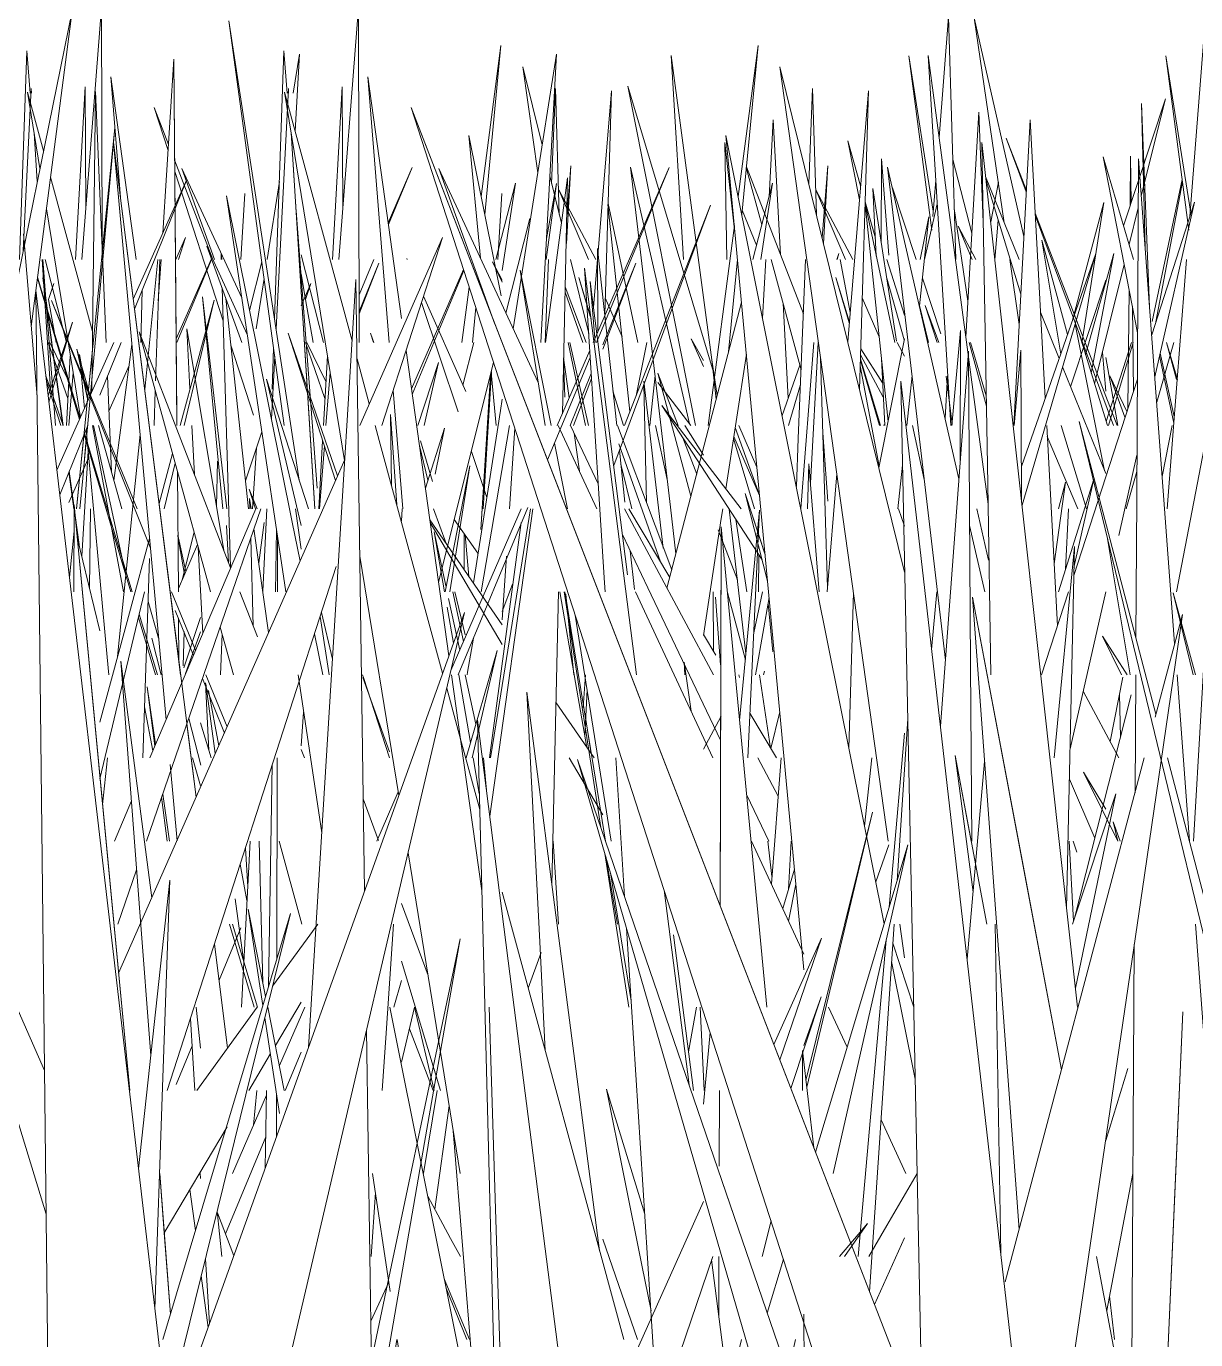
# Model space of a CAD drawing. Header units: millimetres. Extents: x -9575 to 27274, y -4387 to 11354.
# Drawn here: x -7314.44 to -7275.62, y 3072.06 to 3115.67 of the extents above; entities that cross this region are included whole.
import ezdxf

# ---------------------------------------------------------------- set-up
doc = ezdxf.new("R2010")
doc.units = ezdxf.units.MM
doc.layers.add('G-IMPT', color=8, linetype='Continuous', lineweight=9)

# ---------------------------------------------------------------- blocks, each defined once
blk = doc.blocks.new('Grass Array - 25_dwg-439225-North')
at = {"layer": 'G-IMPT'}
for p, q in [((-7292.23, 3102.413), (-7294.469, 3113.681)), ((-7291.59, 3104.08), (-7294.469, 3113.681)), ((-7277.301, 3108.321), (-7277.422, 3113.106)), ((-7277.155, 3106.349), (-7277.422, 3113.106)), ((-7281.246, 3110.169), (-7281.91, 3111.952)), ((-7281.243, 3110.222), (-7281.91, 3111.952)), ((-7286.786, 3109.905), (-7287.169, 3111.863)), ((-7286.747, 3110.375), (-7287.169, 3111.863)), ((-7277.552, 3105.493), (-7278.697, 3111.341)), ((-7277.687, 3107.931), (-7278.697, 3111.341)), ((-7290.026, 3109.084), (-7290.54, 3110.984)), ((-7288.645, 3106.126), (-7290.538, 3111.002)), ((-7286.225, 3108.04), (-7286.335, 3110.285)), ((-7285.554, 3105.212), (-7286.335, 3110.285)), ((-7284.903, 3107.931), (-7285.691, 3110.307)), ((-7286.254, 3108.637), (-7286.597, 3109.847)), ((-7278.233, 3102.413), (-7280.952, 3109.465)), ((-7278.358, 3102.413), (-7280.946, 3109.362)), ((-7283.044, 3107.931), (-7283.512, 3109.032)), ((-7282.921, 3107.931), (-7283.512, 3109.032)), ((-7301.797, 3107.931), (-7301.809, 3107.966)), ((-7301.793, 3107.931), (-7301.809, 3107.966)), ((-7288.721, 3104.264), (-7289.714, 3107.931)), ((-7287.428, 3107.931), (-7287.093, 3106.165)), ((-7285.289, 3106.084), (-7285.878, 3107.931)), ((-7285.295, 3105.259), (-7285.877, 3107.309)), ((-7284.085, 3105.462), (-7284.697, 3107.309)), ((-7295.966, 3105.172), (-7296.556, 3106.838)), ((-7295.856, 3105.172), (-7296.552, 3107.018)), ((-7300.104, 3102.865), (-7301.319, 3106.499)), ((-7299.853, 3103.543), (-7301.252, 3106.706)), ((-7284.489, 3105.172), (-7284.793, 3106.402)), ((-7278.649, 3100.915), (-7279.622, 3105.786)), ((-7278.553, 3102.413), (-7279.496, 3105.469)), ((-7291.965, 3104.373), (-7292.368, 3105.299)), ((-7291.965, 3104.579), (-7292.368, 3105.299)), ((-7282.571, 3103.06), (-7283.147, 3105.172)), ((-7282.577, 3103.399), (-7283.104, 3105.172)), ((-7285.993, 3103.353), (-7286.749, 3104.767)), ((-7286.743, 3104.961), (-7286.017, 3103.835)), ((-7285.947, 3102.413), (-7286.057, 3104.637)), ((-7292.378, 3100.069), (-7293.476, 3104.159)), ((-7292.805, 3102.413), (-7293.476, 3104.159)), ((-7286.76, 3104.4), (-7286.129, 3101.068)), ((-7292.385, 3102.413), (-7293.479, 3103.847)), ((-7293.567, 3099.095), (-7294.817, 3102.413)), ((-7291.965, 3101.426), (-7292.582, 3102.413)), ((-7290.099, 3100.103), (-7290.907, 3102.355)), ((-7290.186, 3101.034), (-7290.79, 3102.413)), ((-7292.186, 3100.803), (-7292.651, 3102.011)), ((-7290.963, 3101.99), (-7290.263, 3099.654)), ((-7290.098, 3100.087), (-7290.954, 3102.052)), ((-7279.532, 3099.654), (-7280.551, 3102.055)), ((-7299.154, 3100.021), (-7299.665, 3101.553)), ((-7293.388, 3097.886), (-7294.775, 3101.804)), ((-7279.943, 3097.635), (-7279.85, 3099.654)), ((-7299.444, 3098.173), (-7300.23, 3099.297)), ((-7293.567, 3099.095), (-7293.015, 3097.629)), ((-7290.836, 3097.29), (-7291.477, 3098.957)), ((-7290.569, 3094.633), (-7291.163, 3096.873)), ((-7290.762, 3094.053), (-7290.785, 3094.136)), ((-7278.119, 3092.074), (-7278.158, 3093.501))]:
    blk.add_line(p, q, dxfattribs=at)
blk = doc.blocks.new('Grass Array - Grass Array-440235-North')
blk.add_blockref('Grass Array - 25_dwg-439225-North', (0, 0))
blk = doc.blocks.new('Grass Array - 25_dwg-V27-North')
at = {"layer": 'G-IMPT'}
for p, q in [((-7311.913, 3108.162), (-7311.493, 3112.304)), ((-7311.895, 3107.931), (-7311.493, 3112.304)), ((-7298.789, 3107.931), (-7298.653, 3110.12)), ((-7298.782, 3107.931), (-7298.653, 3110.12)), ((-7312.669, 3102.618), (-7314.064, 3107.312)), ((-7312.651, 3102.658), (-7314.06, 3107.339)), ((-7287.119, 3105.85), (-7287.564, 3107.334)), ((-7287.121, 3105.826), (-7287.564, 3107.334)), ((-7313.592, 3105.172), (-7313.858, 3107.127)), ((-7313.597, 3105.172), (-7313.858, 3107.121)), ((-7313.236, 3102.485), (-7313.53, 3104.675)), ((-7313.218, 3102.433), (-7313.52, 3104.647)), ((-7312.375, 3103.596), (-7312.242, 3104.91)), ((-7299.132, 3102.413), (-7299.027, 3104.101)), ((-7299.107, 3102.413), (-7299.006, 3104.131)), ((-7312.774, 3099.654), (-7312.528, 3102.09)), ((-7312.561, 3100.67), (-7312.443, 3101.959)), ((-7296.359, 3095.672), (-7296.54, 3096.79))]:
    blk.add_line(p, q, dxfattribs=at)
blk = doc.blocks.new('Grass Array - 25_dwg-V31-North')
at = {"layer": 'G-IMPT'}
for p, q in [((-7311.913, 3108.162), (-7311.493, 3112.304)), ((-7311.895, 3107.931), (-7311.493, 3112.304)), ((-7298.789, 3107.931), (-7298.653, 3110.12)), ((-7298.782, 3107.931), (-7298.653, 3110.12)), ((-7312.669, 3102.618), (-7314.064, 3107.312)), ((-7312.651, 3102.658), (-7314.06, 3107.339)), ((-7313.226, 3102.413), (-7313.885, 3107.322)), ((-7313.215, 3102.413), (-7313.885, 3107.322)), ((-7287.119, 3105.85), (-7287.564, 3107.334)), ((-7287.121, 3105.826), (-7287.564, 3107.334)), ((-7312.375, 3103.596), (-7312.242, 3104.91)), ((-7286.119, 3102.413), (-7286.754, 3104.576)), ((-7286.09, 3102.413), (-7286.753, 3104.626)), ((-7299.132, 3102.413), (-7299.027, 3104.101)), ((-7299.107, 3102.413), (-7299.001, 3104.204)), ((-7312.774, 3099.654), (-7312.528, 3102.09)), ((-7312.561, 3100.67), (-7312.443, 3101.959)), ((-7312.856, 3099.654), (-7313.019, 3100.868)), ((-7312.665, 3098.381), (-7313.008, 3100.896)), ((-7299.346, 3098.964), (-7299.303, 3099.654)), ((-7296.374, 3095.57), (-7296.556, 3096.745)), ((-7296.359, 3095.672), (-7296.54, 3096.79)), ((-7295.686, 3091.517), (-7295.87, 3092.653))]:
    blk.add_line(p, q, dxfattribs=at)
blk = doc.blocks.new('Grass Array - 25_dwg-V35-North')
at = {"layer": 'G-IMPT'}
for p, q in [((-7311.913, 3108.162), (-7311.493, 3112.304)), ((-7311.895, 3107.931), (-7311.493, 3112.304)), ((-7298.789, 3107.931), (-7298.653, 3110.12)), ((-7298.782, 3107.931), (-7298.653, 3110.12)), ((-7312.669, 3102.618), (-7314.064, 3107.312)), ((-7312.651, 3102.658), (-7314.06, 3107.339)), ((-7313.226, 3102.413), (-7313.885, 3107.322)), ((-7313.215, 3102.413), (-7313.885, 3107.322)), ((-7287.119, 3105.85), (-7287.564, 3107.334)), ((-7287.121, 3105.826), (-7287.564, 3107.334)), ((-7312.375, 3103.596), (-7312.242, 3104.91)), ((-7286.119, 3102.413), (-7286.754, 3104.576)), ((-7286.09, 3102.413), (-7286.753, 3104.626)), ((-7299.346, 3098.964), (-7299.027, 3104.101)), ((-7299.269, 3099.654), (-7299.001, 3104.204)), ((-7312.774, 3099.654), (-7312.528, 3102.09)), ((-7312.561, 3100.67), (-7312.443, 3101.959)), ((-7312.856, 3099.654), (-7313.019, 3100.868)), ((-7312.665, 3098.381), (-7313.008, 3100.896)), ((-7296.374, 3095.57), (-7296.556, 3096.745)), ((-7296.359, 3095.672), (-7296.54, 3096.79)), ((-7295.686, 3091.517), (-7295.87, 3092.653))]:
    blk.add_line(p, q, dxfattribs=at)
blk = doc.blocks.new('Grass Array - Grass Array-440908-North')
for name in ['Grass Array - 25_dwg-V27-North', 'Grass Array - 25_dwg-V31-North', 'Grass Array - 25_dwg-V35-North', 'Grass Array - 25_dwg-V35-North']:
    blk.add_blockref(name, (0, 0))
blk = doc.blocks.new('Grass Array - 25_dwg-V18-North')
at = {"layer": 'G-IMPT'}
for p, q in [((-6569.813, 3107.931), (-6569.677, 3110.12)), ((-6569.806, 3107.931), (-6569.677, 3110.12)), ((-6558.18, 3105.972), (-6558.588, 3107.334)), ((-6558.21, 3106.049), (-6558.588, 3107.334))]:
    blk.add_line(p, q, dxfattribs=at)
blk = doc.blocks.new('Grass Array - 25_dwg-V41-North')
at = {"layer": 'G-IMPT'}
for p, q in [((-7311.94, 3116.294), (-7312.591, 3107.931)), ((-7311.94, 3116.294), (-7311.921, 3108.343)), ((-7284.142, 3111.98), (-7283.83, 3115.987)), ((-7283.59, 3107.931), (-7283.83, 3115.987)), ((-7281.976, 3109.149), (-7282.976, 3115.957)), ((-7281.325, 3108.694), (-7282.976, 3115.957)), ((-7299.339, 3110.022), (-7298.682, 3115.032)), ((-7299.22, 3109.425), (-7298.682, 3115.032)), ((-7314.656, 3107.931), (-7314.416, 3114.861)), ((-7314.309, 3113.449), (-7314.416, 3114.861)), ((-7305.576, 3113.449), (-7305.372, 3114.749)), ((-7305.511, 3112.185), (-7305.372, 3114.749)), ((-7293.035, 3114.697), (-7292.623, 3107.931)), ((-7293.035, 3114.697), (-7291.686, 3104.593)), ((-7284.333, 3109.529), (-7285.149, 3114.689)), ((-7284.382, 3108.906), (-7285.149, 3114.689)), ((-7297.461, 3110.806), (-7297.953, 3114.323)), ((-7297.315, 3111.736), (-7297.953, 3114.323)), ((-7311.309, 3109.984), (-7311.634, 3113.989)), ((-7311.634, 3113.989), (-7310.784, 3107.931)), ((-7314.268, 3113.603), (-7314.542, 3108.225)), ((-7313.983, 3110.952), (-7314.395, 3113.486)), ((-7313.864, 3111.534), (-7314.395, 3113.486)), ((-7314.268, 3113.603), (-7314.259, 3113.449)), ((-7314.259, 3113.449), (-7314.268, 3113.603)), ((-7312.798, 3107.931), (-7312.482, 3113.659)), ((-7312.459, 3109.618), (-7312.482, 3113.659)), ((-7296.999, 3110.453), (-7296.871, 3113.605)), ((-7296.745, 3109.425), (-7296.871, 3113.605)), ((-7295.61, 3106.332), (-7295.018, 3113.527)), ((-7295.239, 3106.099), (-7295.018, 3113.527)), ((-7278.017, 3109.047), (-7276.631, 3113.261)), ((-7277.43, 3110.043), (-7276.631, 3113.261)), ((-7310.191, 3112.972), (-7309.731, 3111.55)), ((-7310.191, 3112.972), (-7309.718, 3111.751)), ((-7309.718, 3111.751), (-7310.191, 3112.972)), ((-7282.822, 3112.821), (-7283.257, 3105.351)), ((-7282.822, 3112.821), (-7282.675, 3109.163)), ((-7289.785, 3110.006), (-7289.649, 3112.564)), ((-7289.407, 3108.088), (-7289.649, 3112.564)), ((-7314.175, 3112.135), (-7314.073, 3110.516)), ((-7314.073, 3110.516), (-7314.175, 3112.135)), ((-7299.365, 3107.977), (-7299.745, 3112.045)), ((-7298.678, 3106.721), (-7299.745, 3112.045)), ((-7291.184, 3107.931), (-7291.25, 3111.81)), ((-7290.941, 3109.017), (-7291.25, 3111.81)), ((-7309.507, 3111.206), (-7308.24, 3107.931)), ((-7308.24, 3107.931), (-7309.507, 3111.206)), ((-7286.066, 3108.536), (-7286.051, 3111.274)), ((-7285.813, 3108.067), (-7286.051, 3111.274)), ((-7283.056, 3108.8), (-7283.689, 3111.249)), ((-7277.802, 3109.7), (-7277.785, 3111.362)), ((-7277.766, 3109.809), (-7277.785, 3111.362)), ((-7312.235, 3105.54), (-7313.628, 3110.666)), ((-7309.504, 3110.848), (-7307.904, 3105.896)), ((-7308.185, 3107.931), (-7309.274, 3110.944)), ((-7307.282, 3106.659), (-7309.274, 3110.944)), ((-7302.425, 3109.144), (-7301.626, 3110.986)), ((-7302.416, 3109.085), (-7301.626, 3110.986)), ((-7296.675, 3109.137), (-7297.061, 3110.704)), ((-7296.508, 3108.461), (-7296.368, 3111.043)), ((-7296.5, 3109.358), (-7296.368, 3111.043)), ((-7293.058, 3099.71), (-7294.379, 3110.997)), ((-7292.43, 3102.472), (-7294.379, 3110.997)), ((-7306.442, 3107.931), (-7306.036, 3110.52)), ((-7298.857, 3107.931), (-7298.197, 3110.46)), ((-7298.641, 3107.559), (-7298.197, 3110.46)), ((-7295.772, 3107.931), (-7296.765, 3110.239)), ((-7295.534, 3107.931), (-7296.765, 3110.239)), ((-7284.347, 3109.352), (-7284.253, 3110.559)), ((-7282.429, 3109.174), (-7282.174, 3110.499)), ((-7277.074, 3105.864), (-7276.075, 3110.587)), ((-7276.948, 3105.853), (-7276.064, 3110.504)), ((-7307.319, 3107.931), (-7307.183, 3110.12)), ((-7307.312, 3107.931), (-7307.183, 3110.12)), ((-7295.129, 3109.788), (-7294.14, 3105.172)), ((-7294.14, 3105.172), (-7295.129, 3109.788)), ((-7284.625, 3107.931), (-7284.205, 3109.775)), ((-7279.727, 3105.866), (-7278.675, 3109.82)), ((-7279.399, 3105.152), (-7278.675, 3109.82)), ((-7312.641, 3102.681), (-7313.765, 3109.609)), ((-7295.13, 3109.754), (-7294.4, 3102.878)), ((-7290.204, 3108.402), (-7290.676, 3109.57)), ((-7283.187, 3106.549), (-7283.64, 3109.625)), ((-7277.832, 3108.422), (-7277.53, 3109.638)), ((-7282.288, 3107.931), (-7282.179, 3109.237)), ((-7309.472, 3107.931), (-7309.153, 3108.655)), ((-7309.387, 3107.931), (-7309.153, 3108.655)), ((-7280.104, 3104.789), (-7280.732, 3108.574)), ((-7279.876, 3105.441), (-7280.732, 3108.574)), ((-7287.533, 3107.931), (-7287.467, 3108.122)), ((-7287.523, 3107.931), (-7287.467, 3108.122)), ((-7279.277, 3104.758), (-7278.345, 3108.131)), ((-7279.092, 3104.158), (-7278.345, 3108.131)), ((-7313.909, 3107.931), (-7313.636, 3103.619)), ((-7313.636, 3103.619), (-7313.909, 3107.931)), ((-7313.469, 3102.413), (-7313.889, 3107.931)), ((-7313.105, 3105.172), (-7313.809, 3107.931)), ((-7309.458, 3105.29), (-7308.305, 3107.931)), ((-7309.436, 3105.172), (-7308.287, 3107.931)), ((-7306.618, 3107.849), (-7307.022, 3106.236)), ((-7303.387, 3106.753), (-7302.897, 3107.931)), ((-7303.385, 3106.119), (-7302.74, 3107.802)), ((-7303.385, 3106.201), (-7302.74, 3107.802)), ((-7297.214, 3105.172), (-7297.102, 3107.931)), ((-7295.771, 3105.471), (-7296.377, 3107.931)), ((-7289.999, 3105.979), (-7289.895, 3107.931)), ((-7281.48, 3105.775), (-7281.797, 3107.931)), ((-7278.98, 3103.796), (-7277.996, 3107.76)), ((-7306.804, 3105.628), (-7306.542, 3107.293)), ((-7279.775, 3103.702), (-7278.61, 3107.242)), ((-7313.697, 3106.595), (-7313.524, 3107.128)), ((-7299.977, 3105.172), (-7299.735, 3107.012)), ((-7277.872, 3102.997), (-7277.831, 3106.917)), ((-7313.697, 3106.595), (-7313.445, 3105.172)), ((-7299.628, 3105.172), (-7299.516, 3106.336)), ((-7294.663, 3105.355), (-7295.222, 3106.655)), ((-7289.149, 3103.319), (-7289.32, 3106.477)), ((-7277.691, 3103.556), (-7277.725, 3106.375)), ((-7313.052, 3103.313), (-7313.704, 3105.172)), ((-7313.021, 3103.873), (-7313.656, 3105.172)), ((-7307.642, 3105.085), (-7306.891, 3102.759)), ((-7299.947, 3103.754), (-7299.577, 3105.172)), ((-7294.194, 3103.404), (-7293.843, 3105.172)), ((-7278.594, 3102.546), (-7277.76, 3105.172)), ((-7278.52, 3102.413), (-7277.704, 3105.172)), ((-7313.102, 3102.413), (-7312.974, 3104.734)), ((-7296.417, 3103.332), (-7296.603, 3104.667)), ((-7296.564, 3103.36), (-7296.603, 3104.664)), ((-7278.61, 3103.56), (-7278.722, 3104.835)), ((-7278.209, 3102.413), (-7278.61, 3104.675)), ((-7313.02, 3102.413), (-7312.883, 3104.173)), ((-7311.691, 3102.888), (-7311.022, 3104.408)), ((-7298.845, 3102.413), (-7299.009, 3104.172)), ((-7289.35, 3102.745), (-7288.763, 3104.42)), ((-7313.211, 3102.413), (-7313.784, 3104.064)), ((-7313.29, 3102.413), (-7313.763, 3103.885)), ((-7293.304, 3098.34), (-7293.939, 3103.884)), ((-7293.856, 3099.863), (-7293.937, 3103.787)), ((-7293.744, 3102.413), (-7293.569, 3104.071)), ((-7289.143, 3102.413), (-7288.741, 3103.782)), ((-7277.972, 3102.689), (-7278.475, 3104.068)), ((-7277.909, 3102.882), (-7278.475, 3104.068)), ((-7294.62, 3102.413), (-7294.965, 3103.565)), ((-7293.549, 3102.413), (-7293.165, 3100.623)), ((-7293.165, 3100.623), (-7293.549, 3102.413)), ((-7296.077, 3100.902), (-7296.254, 3102.163)), ((-7312.592, 3098.081), (-7312.377, 3101.561)), ((-7306.928, 3099.654), (-7306.795, 3101.677)), ((-7313.023, 3099.861), (-7312.394, 3101.29)), ((-7294.702, 3101.133), (-7294.338, 3099.654)), ((-7293.058, 3099.71), (-7292.877, 3098.158)), ((-7308.865, 3098.879), (-7309.261, 3097.297)), ((-7306.72, 3097.859), (-7306.54, 3099.199)), ((-7309.143, 3097.569), (-7309.403, 3098.77)), ((-7309.185, 3097.474), (-7309.403, 3098.738)), ((-7299.9, 3098.825), (-7299.904, 3097.634)), ((-7299.904, 3097.634), (-7299.9, 3098.825)), ((-7299.875, 3098.789), (-7299.743, 3097.4)), ((-7291.63, 3094.916), (-7291.644, 3096.895)), ((-7291.56, 3096.715), (-7291.395, 3094.467)), ((-7309.153, 3094.177), (-7308.655, 3095.566))]:
    blk.add_line(p, q, dxfattribs=at)
blk = doc.blocks.new('Grass Array - Grass Array-V47-North')
for name, p in [('Grass Array - 25_dwg-V41-North', (0, 0)), ('Grass Array - 25_dwg-V18-North', (-737.506, 0)), ('Grass Array - 25_dwg-V18-North', (-737.506, 0)), ('Grass Array - 25_dwg-V18-North', (-737.506, 0))]:
    blk.add_blockref(name, p)
blk = doc.blocks.new('Grass Array - 25_dwg-V48-North')
at = {"layer": 'G-IMPT'}
for p, q in [((-7315.373, 3104.17), (-7312.911, 3116.187)), ((-7314.273, 3105.703), (-7312.911, 3116.187)), ((-7303.41, 3116.294), (-7304.061, 3107.931)), ((-7303.41, 3116.294), (-7303.383, 3105.172)), ((-7275.817, 3109.352), (-7275.3, 3115.987)), ((-7305.374, 3100.602), (-7307.71, 3115.854)), ((-7306.074, 3103.86), (-7307.71, 3115.854)), ((-7290.809, 3110.022), (-7290.151, 3115.032)), ((-7290.69, 3109.425), (-7290.151, 3115.032)), ((-7309.535, 3114.584), (-7309.908, 3108.803)), ((-7309.535, 3114.584), (-7309.436, 3102.741)), ((-7309.434, 3102.413), (-7309.535, 3114.584)), ((-7306.194, 3105.953), (-7305.886, 3114.861)), ((-7305.779, 3113.449), (-7305.886, 3114.861)), ((-7298.274, 3105.628), (-7296.842, 3114.749)), ((-7297.36, 3105.172), (-7296.842, 3114.749)), ((-7284.505, 3114.697), (-7283.757, 3102.413)), ((-7284.505, 3114.697), (-7282.914, 3102.784)), ((-7275.803, 3109.529), (-7276.619, 3114.689)), ((-7275.852, 3108.906), (-7276.619, 3114.689)), ((-7285.831, 3088.618), (-7289.423, 3114.323)), ((-7286.548, 3102.661), (-7289.423, 3114.323)), ((-7302.389, 3105.172), (-7303.104, 3113.989)), ((-7303.104, 3113.989), (-7301.979, 3105.965)), ((-7312.259, 3103.536), (-7312.138, 3113.505)), ((-7311.787, 3105.172), (-7312.138, 3113.505)), ((-7305.738, 3113.603), (-7306.144, 3105.629)), ((-7303.879, 3101.255), (-7305.865, 3113.486)), ((-7303.62, 3105.23), (-7305.865, 3113.486)), ((-7305.738, 3113.603), (-7305.729, 3113.449)), ((-7305.729, 3113.449), (-7305.738, 3113.603)), ((-7304.268, 3107.931), (-7303.952, 3113.659)), ((-7303.929, 3109.618), (-7303.952, 3113.659)), ((-7288.469, 3110.453), (-7288.34, 3113.605)), ((-7288.215, 3109.425), (-7288.34, 3113.605)), ((-7287.173, 3105.196), (-7286.488, 3113.527)), ((-7286.783, 3103.612), (-7286.488, 3113.527)), ((-7301.66, 3112.972), (-7280.668, 3048)), ((-7301.66, 3112.972), (-7297.234, 3101.532)), ((-7276.595, 3048.185), (-7301.66, 3112.972)), ((-7274.292, 3112.821), (-7275.701, 3088.618)), ((-7281.658, 3102.413), (-7281.119, 3112.564)), ((-7280.619, 3103.319), (-7281.119, 3112.564)), ((-7312.774, 3099.654), (-7311.493, 3112.304)), ((-7312.561, 3100.67), (-7311.493, 3112.304)), ((-7305.645, 3112.135), (-7305.001, 3101.96)), ((-7304.855, 3099.654), (-7305.645, 3112.135)), ((-7288.627, 3084.346), (-7291.215, 3112.045)), ((-7288.946, 3100.726), (-7291.215, 3112.045)), ((-7311.54, 3111.815), (-7309.798, 3092.648)), ((-7311.54, 3111.815), (-7310.101, 3100.398)), ((-7308.8, 3090.071), (-7311.54, 3111.815)), ((-7282.527, 3100.466), (-7282.72, 3111.81)), ((-7279.545, 3083.1), (-7282.72, 3111.81)), ((-7277.582, 3099.965), (-7277.521, 3111.274)), ((-7276.323, 3095.173), (-7277.521, 3111.274)), ((-7298.88, 3105.786), (-7300.744, 3110.944)), ((-7297.447, 3103.849), (-7300.744, 3110.944)), ((-7297.207, 3105.172), (-7296.472, 3110.643)), ((-7296.644, 3102.807), (-7296.472, 3110.643)), ((-7295.618, 3105.172), (-7293.096, 3110.986)), ((-7295.514, 3105.172), (-7293.096, 3110.986)), ((-7288.025, 3108.654), (-7287.838, 3111.043)), ((-7287.978, 3108.461), (-7287.838, 3111.043)), ((-7284.528, 3099.71), (-7285.849, 3110.997)), ((-7283.483, 3100.65), (-7285.849, 3110.997)), ((-7281.483, 3107.931), (-7282.596, 3110.684)), ((-7310.885, 3106.615), (-7309.111, 3110.587)), ((-7310.843, 3106.281), (-7309.111, 3110.587)), ((-7297.183, 3107.931), (-7296.839, 3110.449)), ((-7297.173, 3108.622), (-7296.839, 3110.449)), ((-7290.327, 3107.931), (-7289.667, 3110.46)), ((-7290.054, 3107.931), (-7289.667, 3110.46)), ((-7287.242, 3107.931), (-7288.235, 3110.239)), ((-7287.004, 3107.931), (-7288.235, 3110.239)), ((-7281.426, 3106.777), (-7282.581, 3110.554)), ((-7305.826, 3096.895), (-7307.787, 3110.043)), ((-7305.611, 3099.208), (-7307.787, 3110.043)), ((-7298.789, 3107.931), (-7298.653, 3110.12)), ((-7298.782, 3107.931), (-7298.653, 3110.12)), ((-7286.599, 3109.788), (-7285.61, 3105.172)), ((-7285.61, 3105.172), (-7286.599, 3109.788)), ((-7277.086, 3105.428), (-7275.664, 3109.826)), ((-7276.982, 3104.033), (-7275.664, 3109.826)), ((-7304.781, 3100.338), (-7305.481, 3109.545)), ((-7294.941, 3101.088), (-7291.723, 3109.737)), ((-7294.581, 3102.413), (-7291.723, 3109.737)), ((-7286.6, 3109.754), (-7285.835, 3102.548)), ((-7284.795, 3106.385), (-7284.482, 3109.345)), ((-7284.764, 3107.931), (-7284.482, 3109.345)), ((-7297.727, 3109.292), (-7298.515, 3106.147)), ((-7291.809, 3102.413), (-7290.936, 3109.059)), ((-7314.077, 3103.376), (-7314.531, 3108.781)), ((-7303.37, 3102.413), (-7300.623, 3108.655)), ((-7302.636, 3102.413), (-7300.623, 3108.655)), ((-7307.282, 3105.172), (-7308.438, 3108.375)), ((-7307.1, 3105.434), (-7308.438, 3108.375)), ((-7307.949, 3107.931), (-7307.97, 3108.129)), ((-7307.964, 3107.931), (-7307.97, 3108.129)), ((-7304.575, 3105.172), (-7305.317, 3108.08)), ((-7295.472, 3105.51), (-7295.476, 3108.292)), ((-7294.84, 3102.413), (-7295.476, 3108.292)), ((-7281.411, 3101.06), (-7278.937, 3108.122)), ((-7281.389, 3099.77), (-7278.937, 3108.122)), ((-7310.506, 3103.612), (-7310.069, 3107.931)), ((-7310.142, 3103.896), (-7310.006, 3107.931)), ((-7309.964, 3107.931), (-7310.053, 3106.551)), ((-7301.652, 3103.631), (-7299.922, 3107.593)), ((-7298.641, 3107.245), (-7298.965, 3107.852)), ((-7298.641, 3107.171), (-7298.965, 3107.852)), ((-7294.18, 3094.136), (-7295.909, 3107.641)), ((-7295.243, 3097.189), (-7295.909, 3107.641)), ((-7295.303, 3104.951), (-7294.21, 3107.802)), ((-7295.303, 3105.09), (-7294.21, 3107.802)), ((-7291.128, 3104.859), (-7290.833, 3107.931)), ((-7288.814, 3101.99), (-7288.572, 3107.931)), ((-7276.238, 3103.949), (-7275.928, 3107.931)), ((-7312.669, 3102.618), (-7314.064, 3107.312)), ((-7312.651, 3102.658), (-7314.06, 3107.339)), ((-7313.226, 3102.413), (-7313.885, 3107.322)), ((-7313.215, 3102.413), (-7313.885, 3107.322)), ((-7305.167, 3106.595), (-7305.317, 3107.447)), ((-7304.15, 3096.661), (-7303.494, 3107.268)), ((-7303.207, 3086.969), (-7303.494, 3107.268)), ((-7301.626, 3103.443), (-7299.911, 3107.559)), ((-7297.02, 3102.413), (-7298.041, 3107.578)), ((-7297.218, 3102.413), (-7298.041, 3107.578)), ((-7294.478, 3097.46), (-7295.72, 3107.201)), ((-7295.559, 3105.172), (-7295.72, 3107.201)), ((-7287.119, 3105.85), (-7287.564, 3107.334)), ((-7287.121, 3105.826), (-7287.564, 3107.334)), ((-7312.891, 3096.418), (-7314.116, 3106.911)), ((-7313.46, 3048), (-7314.116, 3106.911)), ((-7310.593, 3106.902), (-7310.63, 3105.172)), ((-7307.663, 3097.715), (-7307.936, 3106.985)), ((-7305.317, 3106.385), (-7304.994, 3107.128)), ((-7305.167, 3106.595), (-7304.994, 3107.128)), ((-7310.751, 3099.654), (-7313.598, 3106.564)), ((-7310.316, 3098.347), (-7313.598, 3106.564)), ((-7309.332, 3102.413), (-7308.205, 3106.583)), ((-7309.198, 3102.413), (-7308.205, 3106.583)), ((-7307.778, 3099.654), (-7308.591, 3106.69)), ((-7307.917, 3099.654), (-7308.591, 3106.69)), ((-7307.057, 3099.654), (-7307.809, 3106.631)), ((-7305.167, 3106.595), (-7304.914, 3105.172)), ((-7293.174, 3097.02), (-7290.698, 3106.509)), ((-7286.133, 3105.355), (-7286.692, 3106.655)), ((-7284.146, 3105.172), (-7284.599, 3106.395)), ((-7284.206, 3105.172), (-7284.599, 3106.395)), ((-7313.707, 3103.404), (-7312.903, 3105.846)), ((-7313.682, 3103.187), (-7312.903, 3105.846)), ((-7280.155, 3104.644), (-7280.774, 3106.174)), ((-7310.692, 3105.529), (-7308.32, 3096.895)), ((-7310.692, 3105.529), (-7307.653, 3097.689)), ((-7309.002, 3103.632), (-7309.106, 3105.623)), ((-7307.88, 3098.273), (-7309.106, 3105.623)), ((-7304.103, 3100.747), (-7305.746, 3105.481)), ((-7304.173, 3100.587), (-7305.746, 3105.481)), ((-7302.911, 3105.172), (-7303.017, 3105.481)), ((-7302.906, 3105.172), (-7303.017, 3105.481)), ((-7283.713, 3102.413), (-7283.427, 3105.574)), ((-7283.437, 3101.265), (-7283.427, 3105.574)), ((-7313.419, 3100.938), (-7311.529, 3105.172)), ((-7311.993, 3103.421), (-7311.289, 3105.172)), ((-7310.93, 3105.105), (-7311.525, 3100.592)), ((-7306.274, 3103.62), (-7306.227, 3104.982)), ((-7304.522, 3103.313), (-7305.174, 3105.172)), ((-7304.491, 3103.873), (-7305.126, 3105.172)), ((-7295.876, 3102.413), (-7296.454, 3105.172)), ((-7295.782, 3102.413), (-7296.394, 3105.172)), ((-7288.731, 3099.656), (-7288.299, 3105.172)), ((-7288.409, 3100.505), (-7288.156, 3105.172)), ((-7286.141, 3101.008), (-7285.289, 3105.293)), ((-7285.289, 3104.714), (-7285.533, 3105.172)), ((-7276.92, 3103.194), (-7276.355, 3105.172)), ((-7276.598, 3105.176), (-7276.26, 3103.949)), ((-7276.598, 3105.176), (-7276.224, 3103.949)), ((-7276.224, 3103.949), (-7276.598, 3105.176)), ((-7312.39, 3103.244), (-7312.76, 3104.954)), ((-7312.376, 3103.598), (-7312.76, 3104.954)), ((-7312.673, 3104.775), (-7312.39, 3103.243)), ((-7312.673, 3104.775), (-7312.508, 3102.979)), ((-7306.191, 3104.714), (-7306.297, 3102.625)), ((-7304.572, 3102.413), (-7304.444, 3104.734)), ((-7303.051, 3103.137), (-7303.457, 3104.628)), ((-7301.831, 3104.91), (-7301.454, 3102.22)), ((-7297.135, 3101.276), (-7295.72, 3104.677)), ((-7296.815, 3102.413), (-7295.735, 3104.903)), ((-7291.507, 3103.407), (-7291.687, 3104.593)), ((-7291.536, 3103.296), (-7291.687, 3104.593)), ((-7291.22, 3100.312), (-7290.536, 3104.78)), ((-7287.845, 3097.031), (-7288.073, 3104.664)), ((-7286.119, 3102.413), (-7286.754, 3104.576)), ((-7286.09, 3102.413), (-7286.753, 3104.626)), ((-7284.097, 3092.437), (-7283.167, 3104.882)), ((-7283.097, 3094.451), (-7283.167, 3104.882)), ((-7281.425, 3104.912), (-7281.646, 3102.413)), ((-7281.646, 3102.413), (-7281.425, 3104.912)), ((-7281.425, 3104.912), (-7281.407, 3099.931)), ((-7276.352, 3102.49), (-7276.824, 3104.729)), ((-7276.335, 3102.711), (-7276.803, 3104.819)), ((-7276.259, 3096.895), (-7274.767, 3104.657)), ((-7304.49, 3102.413), (-7304.353, 3104.173)), ((-7301.44, 3102.413), (-7300.756, 3104.508)), ((-7301.233, 3102.413), (-7300.756, 3104.508)), ((-7298.925, 3104.507), (-7300.752, 3097.213)), ((-7299.346, 3098.964), (-7299.027, 3104.101)), ((-7299.269, 3099.654), (-7299.001, 3104.204)), ((-7296.382, 3102.413), (-7295.686, 3104.139)), ((-7278.61, 3100.82), (-7280.041, 3104.361)), ((-7311.606, 3100.877), (-7311.74, 3104.05)), ((-7305.317, 3099.092), (-7306.462, 3103.956)), ((-7305.067, 3099.654), (-7306.462, 3103.956)), ((-7306.074, 3103.86), (-7305.877, 3102.413)), ((-7296.276, 3102.413), (-7295.676, 3103.978)), ((-7284.26, 3093.855), (-7285.409, 3103.884)), ((-7284.7, 3069.306), (-7285.409, 3103.884)), ((-7285.214, 3102.413), (-7285.039, 3104.071)), ((-7283.94, 3102.647), (-7283.857, 3104.069)), ((-7283.71, 3102.452), (-7283.901, 3104.059)), ((-7279.669, 3097.439), (-7277.561, 3103.96)), ((-7276.238, 3103.949), (-7276.573, 3099.654)), ((-7310.192, 3102.413), (-7310.153, 3103.568)), ((-7301.941, 3099.654), (-7302.26, 3103.581)), ((-7298.7, 3102.909), (-7298.641, 3103.289)), ((-7298.7, 3102.909), (-7299.598, 3097.189)), ((-7290.016, 3097.959), (-7293.343, 3103.076)), ((-7290.715, 3099.654), (-7293.343, 3103.076)), ((-7313.323, 3100.113), (-7312.398, 3102.413)), ((-7312.236, 3102.413), (-7311.214, 3096.895)), ((-7311.132, 3097.433), (-7312.21, 3102.413)), ((-7311.26, 3099.654), (-7312.041, 3102.413)), ((-7308.854, 3100.786), (-7308.939, 3102.413)), ((-7302.721, 3101.923), (-7302.854, 3102.413)), ((-7302.315, 3100.428), (-7302.352, 3102.778)), ((-7302.139, 3099.782), (-7302.352, 3102.778)), ((-7299.337, 3096.895), (-7298.402, 3102.413)), ((-7295.498, 3099.654), (-7296.78, 3102.413)), ((-7295.453, 3100.483), (-7296.373, 3102.413)), ((-7286.548, 3102.661), (-7285.289, 3097.549)), ((-7285.978, 3102.413), (-7285.961, 3102.455)), ((-7285.975, 3102.413), (-7285.961, 3102.455)), ((-7285.019, 3102.413), (-7284.635, 3100.623)), ((-7284.635, 3100.623), (-7285.019, 3102.413)), ((-7282.516, 3099.806), (-7282.914, 3102.784)), ((-7280.211, 3095.764), (-7280.57, 3102.413)), ((-7279.248, 3099.654), (-7280.092, 3102.413)), ((-7276.945, 3092.83), (-7279.495, 3102.55)), ((-7277.172, 3092.954), (-7279.495, 3102.55)), ((-7276.736, 3100.721), (-7276.402, 3102.413)), ((-7311.648, 3099.181), (-7312.519, 3102.113)), ((-7310.916, 3096.895), (-7312.501, 3102.158)), ((-7312.445, 3102.296), (-7311.747, 3094.727)), ((-7311.405, 3094.742), (-7310.658, 3102.113)), ((-7306.618, 3102.206), (-7307.157, 3100.577)), ((-7304.855, 3099.654), (-7305.001, 3101.96)), ((-7302.721, 3101.923), (-7300.618, 3094.191)), ((-7300.41, 3094.77), (-7301.454, 3102.22)), ((-7301.19, 3100.338), (-7300.556, 3102.323)), ((-7300.867, 3100.802), (-7300.556, 3102.323)), ((-7298.398, 3099.654), (-7298.222, 3102.329)), ((-7288.814, 3101.99), (-7288.879, 3100.393)), ((-7287.999, 3102.176), (-7287.837, 3099.904)), ((-7310.03, 3099.829), (-7309.582, 3101.488)), ((-7304.6, 3101.907), (-7304.724, 3099.654)), ((-7304.704, 3099.654), (-7304.542, 3101.737)), ((-7301.383, 3101.752), (-7301.106, 3100.602)), ((-7300.959, 3100.553), (-7301.347, 3101.911)), ((-7276.595, 3048.185), (-7297.234, 3101.532)), ((-7296.474, 3099.654), (-7296.904, 3101.831)), ((-7294.566, 3099.876), (-7294.752, 3101.596)), ((-7311.371, 3084.228), (-7303.864, 3101.29)), ((-7309.856, 3099.654), (-7309.494, 3101.17)), ((-7308.122, 3099.726), (-7308.09, 3101.231)), ((-7300.532, 3096.895), (-7299.713, 3101.075)), ((-7300.384, 3096.895), (-7299.713, 3101.075)), ((-7288.46, 3101.142), (-7288.509, 3099.654)), ((-7288.121, 3096.895), (-7288.46, 3101.142)), ((-7285.505, 3099.654), (-7285.352, 3101.104)), ((-7278.181, 3098.768), (-7277.574, 3101.432)), ((-7312.856, 3099.654), (-7313.019, 3100.868)), ((-7312.665, 3098.381), (-7313.008, 3100.896)), ((-7312.561, 3100.67), (-7312.654, 3099.654)), ((-7309.387, 3096.895), (-7309.421, 3100.903)), ((-7309.387, 3096.895), (-7309.421, 3100.903)), ((-7288.946, 3100.726), (-7285.967, 3085.868)), ((-7287.534, 3100.807), (-7287.856, 3096.895)), ((-7280.173, 3096.895), (-7279.008, 3100.636)), ((-7279.664, 3097.701), (-7279.008, 3100.636)), ((-7277.93, 3099.654), (-7277.577, 3100.891)), ((-7309.313, 3094.136), (-7310.101, 3100.398)), ((-7306.828, 3099.654), (-7307.038, 3100.302)), ((-7306.772, 3099.654), (-7307.038, 3100.302)), ((-7282.527, 3100.466), (-7282.42, 3094.136)), ((-7279.947, 3100.534), (-7280.322, 3097.825)), ((-7279.947, 3100.534), (-7280.173, 3099.654)), ((-7280.173, 3099.654), (-7279.947, 3100.534)), ((-7312.845, 3099.785), (-7312.861, 3096.895)), ((-7312.845, 3099.785), (-7311.982, 3090.679)), ((-7311.003, 3080.341), (-7312.845, 3099.785)), ((-7307.013, 3099.654), (-7307.022, 3099.994)), ((-7306.974, 3099.654), (-7307.022, 3099.994)), ((-7289.832, 3097.244), (-7290.581, 3100.155)), ((-7290.581, 3100.155), (-7289.914, 3098.124)), ((-7289.915, 3098.129), (-7290.581, 3100.155)), ((-7277.608, 3095.358), (-7277.582, 3099.965)), ((-7312.306, 3099.654), (-7312.338, 3097.027)), ((-7310.339, 3091.377), (-7306.817, 3099.654)), ((-7309.237, 3092.126), (-7306.647, 3099.654)), ((-7306.448, 3099.654), (-7306.588, 3096.92)), ((-7305.501, 3099.654), (-7305.317, 3098.306)), ((-7301.957, 3099.654), (-7301.979, 3099.237)), ((-7300.505, 3098.504), (-7300.919, 3099.654)), ((-7300.342, 3094.285), (-7298.013, 3099.654)), ((-7297.792, 3099.698), (-7300.106, 3094.136)), ((-7299.055, 3089.443), (-7297.627, 3099.654)), ((-7298.733, 3093.233), (-7297.701, 3099.654)), ((-7291.632, 3094.136), (-7294.582, 3099.654)), ((-7293.082, 3097.37), (-7294.434, 3099.654)), ((-7291.37, 3099.328), (-7291.965, 3095.445)), ((-7291.37, 3099.328), (-7291.321, 3099.654)), ((-7290.55, 3094.836), (-7291.11, 3099.642)), ((-7290.099, 3099.606), (-7290.76, 3092.617)), ((-7290.099, 3099.606), (-7290.487, 3091.377)), ((-7290.487, 3091.377), (-7290.099, 3099.606)), ((-7285.49, 3099.654), (-7285.289, 3099.069)), ((-7284.528, 3099.71), (-7283.934, 3094.627)), ((-7282.502, 3097.946), (-7282.893, 3099.654)), ((-7313.004, 3097.386), (-7312.85, 3098.907)), ((-7311.648, 3099.181), (-7310.968, 3096.895)), ((-7307.722, 3097.867), (-7307.794, 3099.095)), ((-7306.393, 3095.542), (-7306.879, 3098.981)), ((-7306.169, 3096.895), (-7306.133, 3098.957)), ((-7305.611, 3099.208), (-7305.35, 3097.912)), ((-7298.641, 3095.802), (-7301.043, 3099.285)), ((-7298.641, 3095.148), (-7301.031, 3099.2)), ((-7300.501, 3097.051), (-7300.898, 3098.886)), ((-7300.555, 3096.895), (-7300.898, 3098.886)), ((-7299.061, 3091.377), (-7298.01, 3099.199)), ((-7291.41, 3086.478), (-7291.369, 3099.052)), ((-7291.369, 3099.052), (-7291.399, 3090.045)), ((-7291.369, 3099.052), (-7289.859, 3083.1)), ((-7290.519, 3096.895), (-7290.883, 3099.292)), ((-7282.625, 3096.895), (-7283.128, 3099.097)), ((-7311.993, 3095.599), (-7312.743, 3098.703)), ((-7310.98, 3096.313), (-7310.345, 3098.664)), ((-7309.388, 3097.005), (-7308.753, 3098.469)), ((-7306.906, 3095.762), (-7306.986, 3098.67)), ((-7306.103, 3096.895), (-7306.1, 3098.731)), ((-7293.806, 3097.028), (-7294.649, 3098.796)), ((-7277.799, 3094.136), (-7278.566, 3098.716)), ((-7310.341, 3098.006), (-7310.564, 3091.377)), ((-7308.578, 3095.515), (-7308.728, 3098.38)), ((-7302.073, 3090.13), (-7303.364, 3098.081)), ((-7298.641, 3095.967), (-7298.502, 3098.076)), ((-7294.252, 3096.974), (-7294.391, 3098.255)), ((-7290.123, 3098.125), (-7290.131, 3096.895)), ((-7280.324, 3091.377), (-7279.648, 3098.403)), ((-7279.843, 3089.414), (-7279.648, 3098.403)), ((-7304.146, 3097.732), (-7309.755, 3080.341)), ((-7298.296, 3097.144), (-7298.641, 3096.245)), ((-7295.243, 3097.189), (-7295.224, 3096.895)), ((-7311.993, 3090.686), (-7310.513, 3096.895)), ((-7308.815, 3094.957), (-7309.614, 3096.895)), ((-7307.345, 3096.895), (-7306.766, 3095.401)), ((-7300.284, 3096.895), (-7299.926, 3095.244)), ((-7300.212, 3096.895), (-7299.868, 3095.47)), ((-7296.774, 3096.895), (-7296.988, 3087.168)), ((-7296.205, 3093.878), (-7296.729, 3096.895)), ((-7295.366, 3089.074), (-7296.58, 3096.895)), ((-7295.605, 3091.014), (-7296.557, 3096.895)), ((-7296.262, 3094.136), (-7296.531, 3096.815)), ((-7291.652, 3091.377), (-7294.216, 3096.895)), ((-7293.806, 3097.028), (-7291.393, 3091.966)), ((-7290.291, 3095.536), (-7290.003, 3096.895)), ((-7290.206, 3094.312), (-7289.781, 3096.702)), ((-7287.137, 3091.707), (-7286.984, 3096.868)), ((-7284.388, 3094.975), (-7284.214, 3096.895)), ((-7283.03, 3096.715), (-7281.489, 3075.717)), ((-7283.03, 3096.715), (-7281.421, 3088.164)), ((-7280.079, 3081.027), (-7283.03, 3096.715)), ((-7280.737, 3094.136), (-7279.845, 3096.895)), ((-7278.607, 3096.895), (-7279.794, 3091.681)), ((-7276.373, 3096.862), (-7275.714, 3094.136)), ((-7276.373, 3096.862), (-7275.627, 3094.136)), ((-7312.891, 3096.418), (-7307.237, 3048)), ((-7310.98, 3096.313), (-7311.993, 3092.565)), ((-7310.045, 3095.359), (-7310.389, 3096.576)), ((-7309.49, 3096.279), (-7308.891, 3094.78)), ((-7304.15, 3096.661), (-7305.072, 3081.767)), ((-7300.26, 3095.188), (-7300.466, 3096.382)), ((-7300.049, 3094.961), (-7300.419, 3096.674)), ((-7289.817, 3096.501), (-7289.664, 3094.903)), ((-7310.716, 3096.045), (-7310.149, 3094.136)), ((-7310.086, 3094.136), (-7310.691, 3096.148)), ((-7309.539, 3069.306), (-7299.894, 3096.21)), ((-7309.368, 3094.575), (-7309.38, 3096.014)), ((-7309.368, 3094.575), (-7309.38, 3096.014)), ((-7308.655, 3096.046), (-7309.21, 3094.365)), ((-7304.384, 3094.136), (-7304.681, 3096.073)), ((-7304.274, 3094.662), (-7304.638, 3096.207)), ((-7301.934, 3087.496), (-7299.894, 3096.21)), ((-7295.022, 3088.618), (-7296.216, 3096.121)), ((-7277.329, 3087.492), (-7276.065, 3096.143)), ((-7276.972, 3092.728), (-7276.065, 3096.143)), ((-7309.232, 3094.436), (-7309.197, 3095.574)), ((-7307.999, 3095.726), (-7307.562, 3094.136)), ((-7307.991, 3094.136), (-7307.937, 3095.501)), ((-7304.866, 3095.5), (-7304.592, 3094.136)), ((-7291.555, 3094.788), (-7291.965, 3095.481)), ((-7278.085, 3094.136), (-7278.715, 3095.425)), ((-7277.902, 3094.136), (-7278.715, 3095.425)), ((-7309.956, 3094.136), (-7310.265, 3095.355)), ((-7299.84, 3091.377), (-7298.807, 3094.943)), ((-7299.789, 3094.229), (-7299.598, 3095.357)), ((-7299.634, 3091.377), (-7298.807, 3094.943)), ((-7311.693, 3094.136), (-7311.747, 3094.727)), ((-7310.269, 3086.734), (-7311.297, 3094.593)), ((-7310.665, 3086.258), (-7311.297, 3094.593)), ((-7292.603, 3094.554), (-7292.584, 3094.136)), ((-7292.603, 3094.554), (-7292.372, 3092.928)), ((-7307.768, 3092.416), (-7308.477, 3094.136)), ((-7304.631, 3088.888), (-7305.414, 3094.136)), ((-7303.248, 3094.045), (-7303.278, 3094.136)), ((-7300.022, 3092.004), (-7300.321, 3094.136)), ((-7299.691, 3091.889), (-7300.079, 3094.136)), ((-7299.515, 3092.496), (-7299.87, 3094.136)), ((-7299.789, 3094.229), (-7299.805, 3094.136)), ((-7295.956, 3093.056), (-7295.88, 3094.136)), ((-7290.206, 3094.312), (-7290.237, 3094.136)), ((-7289.732, 3091.708), (-7290.1, 3094.136)), ((-7289.965, 3094.136), (-7289.932, 3094.263)), ((-7283.058, 3088.618), (-7283.097, 3094.451)), ((-7277.636, 3090.225), (-7277.615, 3094.136)), ((-7275.834, 3088.618), (-7276.245, 3094.136)), ((-7310.165, 3091.785), (-7310.419, 3093.744)), ((-7310.145, 3091.833), (-7310.419, 3093.744)), ((-7308.587, 3094.018), (-7307.862, 3092.204)), ((-7308.375, 3091.622), (-7308.493, 3093.874)), ((-7308.162, 3091.522), (-7308.478, 3093.838)), ((-7303.268, 3094.045), (-7302.379, 3091.578)), ((-7303.248, 3094.045), (-7302.383, 3091.377)), ((-7300.483, 3093.696), (-7300.022, 3092.004)), ((-7296.205, 3093.878), (-7295.832, 3091.729)), ((-7295.821, 3093.642), (-7295.897, 3092.102)), ((-7284.26, 3093.855), (-7280.051, 3057.116)), ((-7278.048, 3094.06), (-7278.469, 3091.924)), ((-7308.05, 3091.777), (-7308.387, 3093.619)), ((-7298.733, 3093.233), (-7299.031, 3091.377)), ((-7295.407, 3075.016), (-7297.82, 3093.561)), ((-7297.395, 3085.268), (-7297.82, 3093.561)), ((-7295.59, 3091.377), (-7296.855, 3093.213)), ((-7279.644, 3086.063), (-7277.763, 3093.478)), ((-7278.177, 3091.377), (-7279.359, 3093.593)), ((-7310.507, 3093.076), (-7310.237, 3091.617)), ((-7305.317, 3091.782), (-7305.23, 3092.901)), ((-7291.965, 3091.667), (-7291.379, 3092.768)), ((-7290.417, 3092.866), (-7289.536, 3091.377)), ((-7289.723, 3091.693), (-7289.427, 3092.915)), ((-7277.172, 3092.954), (-7266.34, 3048.206)), ((-7308.8, 3090.071), (-7309.107, 3092.505)), ((-7308.645, 3091.139), (-7309.045, 3092.684)), ((-7308.3, 3091.377), (-7308.655, 3092.541)), ((-7298.439, 3084.642), (-7299.463, 3092.631)), ((-7298.299, 3048), (-7299.463, 3092.631)), ((-7285.537, 3087.299), (-7285.179, 3092.673)), ((-7309.237, 3092.126), (-7310.444, 3088.618)), ((-7299.386, 3089.664), (-7300.022, 3092.004)), ((-7300.022, 3092.004), (-7299.315, 3086.962)), ((-7285.7, 3087.556), (-7285.289, 3092.203)), ((-7305.317, 3091.661), (-7305.207, 3091.377)), ((-7283.604, 3091.459), (-7283.013, 3086.924)), ((-7283.604, 3091.459), (-7283.072, 3088.618)), ((-7283.604, 3091.459), (-7282.556, 3085.859)), ((-7311.902, 3089.83), (-7311.745, 3091.377)), ((-7309.663, 3091.165), (-7309.433, 3088.632)), ((-7308.918, 3091.377), (-7308.655, 3090.448)), ((-7306.27, 3091.147), (-7306.398, 3083.773)), ((-7306.125, 3084.683), (-7306.113, 3091.377)), ((-7299.4, 3090.2), (-7299.603, 3091.377)), ((-7299.15, 3090.184), (-7299.265, 3091.377)), ((-7295.303, 3089.49), (-7296.416, 3091.377)), ((-7296.138, 3091.328), (-7283.563, 3048)), ((-7296.138, 3091.328), (-7293.472, 3083.545)), ((-7281.298, 3048), (-7296.138, 3091.328)), ((-7294.872, 3091.377), (-7294.579, 3086.775)), ((-7289.48, 3090.111), (-7290.157, 3091.377)), ((-7289.38, 3091.377), (-7289.708, 3087.195)), ((-7286.378, 3091.377), (-7286.617, 3089.111)), ((-7283.21, 3084.694), (-7282.63, 3091.264)), ((-7283.21, 3084.694), (-7282.63, 3091.264)), ((-7281.948, 3073.987), (-7277.33, 3091.377)), ((-7268.044, 3058.901), (-7276.564, 3091.377)), ((-7311.003, 3080.341), (-7311.982, 3090.679)), ((-7295.605, 3091.014), (-7295.217, 3088.618)), ((-7279.815, 3090.676), (-7278.972, 3088.715)), ((-7278.211, 3088.618), (-7279.351, 3090.911)), ((-7278.61, 3089.675), (-7279.351, 3090.911)), ((-7309.684, 3088.618), (-7309.907, 3090.179)), ((-7302.801, 3088.618), (-7302.093, 3090.25)), ((-7290.526, 3090.148), (-7289.797, 3088.618)), ((-7278.276, 3090.183), (-7279.712, 3085.859)), ((-7278.276, 3090.183), (-7279.614, 3083.73)), ((-7311.513, 3088.618), (-7310.945, 3089.952)), ((-7309.756, 3088.618), (-7309.944, 3090.073)), ((-7302.745, 3088.638), (-7303.25, 3090.018)), ((-7291.41, 3086.478), (-7291.399, 3090.045)), ((-7288.534, 3080.452), (-7286.346, 3089.578)), ((-7288.218, 3082.049), (-7286.346, 3089.578)), ((-7279.843, 3089.414), (-7279.908, 3086.38)), ((-7278.207, 3088.618), (-7278.362, 3089.257)), ((-7278.135, 3088.618), (-7278.362, 3089.257)), ((-7307.01, 3088.618), (-7307.291, 3083.1)), ((-7306.711, 3088.618), (-7306.583, 3083.908)), ((-7306.046, 3088.618), (-7305.289, 3085.859)), ((-7296.767, 3085.859), (-7296.944, 3088.618)), ((-7288.627, 3084.867), (-7290.37, 3088.618)), ((-7289.825, 3088.618), (-7289.689, 3087.446)), ((-7289.139, 3087.018), (-7289.053, 3088.618)), ((-7287.653, 3077.582), (-7285.178, 3088.497)), ((-7287.318, 3081.364), (-7285.178, 3088.497)), ((-7285.814, 3088.495), (-7286.246, 3087.261)), ((-7279.681, 3085.954), (-7279.825, 3088.618)), ((-7279.567, 3088.251), (-7279.697, 3088.618)), ((-7307.163, 3088.378), (-7307.088, 3087.101)), ((-7300.036, 3077.582), (-7301.764, 3088.224)), ((-7294.439, 3083.1), (-7295.231, 3088.201)), ((-7295.202, 3088.102), (-7294.812, 3085.859)), ((-7280.079, 3081.027), (-7281.421, 3088.164)), ((-7310.772, 3087.666), (-7311.394, 3085.859)), ((-7307.111, 3086.645), (-7307.332, 3087.853)), ((-7295.047, 3087.568), (-7294.358, 3083.311)), ((-7289.33, 3086.381), (-7288.939, 3087.688)), ((-7285.7, 3087.556), (-7285.8, 3086.423)), ((-7310.71, 3077.736), (-7309.675, 3087.324)), ((-7309.912, 3080.452), (-7309.675, 3087.324)), ((-7301.934, 3087.496), (-7308.55, 3059.245)), ((-7289.135, 3085.961), (-7288.892, 3087.183)), ((-7277.329, 3087.492), (-7280.793, 3063.788)), ((-7307.504, 3086.699), (-7307.216, 3084.587)), ((-7294.599, 3072.065), (-7298.641, 3086.924)), ((-7292.437, 3080.522), (-7293.265, 3086.987)), ((-7310.665, 3086.258), (-7310.635, 3085.859)), ((-7310.665, 3086.258), (-7310.304, 3081.495)), ((-7306.493, 3083.457), (-7307.072, 3086.362)), ((-7306.583, 3083.156), (-7307.072, 3086.362)), ((-7301.103, 3084.152), (-7301.979, 3086.545)), ((-7309.758, 3069.589), (-7305.665, 3086.217)), ((-7307.7, 3079.43), (-7305.665, 3086.217)), ((-7307.689, 3085.859), (-7306.869, 3083.1)), ((-7306.766, 3083.105), (-7307.595, 3085.859)), ((-7305.114, 3085.378), (-7304.764, 3085.859)), ((-7302.495, 3082.237), (-7302.253, 3085.859)), ((-7286.448, 3073.651), (-7285.633, 3085.859)), ((-7285.289, 3084.737), (-7285.446, 3085.859)), ((-7282.279, 3085.859), (-7282.093, 3074.942)), ((-7272.81, 3048), (-7275.629, 3085.859)), ((-7307.319, 3085.738), (-7308.035, 3083.997)), ((-7306.26, 3083.8), (-7305.114, 3085.378)), ((-7304.028, 3066.418), (-7300.041, 3085.376)), ((-7301.217, 3078.612), (-7300.041, 3085.376)), ((-7294.512, 3085.724), (-7292.135, 3048.452)), ((-7292.295, 3080.341), (-7292.954, 3085.51)), ((-7289.627, 3081.868), (-7288.047, 3085.394)), ((-7289.427, 3081.351), (-7288.047, 3085.394)), ((-7307.752, 3081.748), (-7308.187, 3085.202)), ((-7307.752, 3081.748), (-7308.187, 3085.202)), ((-7297.777, 3083.735), (-7297.344, 3084.918)), ((-7297.395, 3085.268), (-7297.21, 3081.65)), ((-7285.897, 3085.324), (-7286.826, 3074.823)), ((-7284.974, 3083.1), (-7285.675, 3085.234)), ((-7284.974, 3083.1), (-7285.675, 3085.23)), ((-7277.852, 3051.433), (-7277.664, 3085.197)), ((-7313.774, 3076.228), (-7316.316, 3084.528)), ((-7301.979, 3084.626), (-7300.69, 3080.341)), ((-7298.439, 3084.642), (-7293.743, 3048)), ((-7285.716, 3084.619), (-7284.934, 3080.717)), ((-7315.176, 3084.079), (-7313.828, 3081.001)), ((-7302.237, 3083.1), (-7301.979, 3083.992)), ((-7306.169, 3081.831), (-7305.317, 3083.268)), ((-7281.298, 3048), (-7293.472, 3083.545)), ((-7289.062, 3080.408), (-7288.052, 3083.447)), ((-7288.627, 3081.83), (-7288.052, 3083.447)), ((-7308.655, 3081.744), (-7308.794, 3083.1)), ((-7308.774, 3080.341), (-7306.769, 3083.1)), ((-7306.037, 3079.579), (-7306.52, 3082.745)), ((-7305.872, 3080.341), (-7306.422, 3083.1)), ((-7306.036, 3081.163), (-7305.195, 3083.1)), ((-7302.374, 3083.1), (-7298.743, 3065.026)), ((-7301.555, 3083.1), (-7301.979, 3081.276)), ((-7300.902, 3080.341), (-7301.552, 3083.1)), ((-7297.96, 3048), (-7299.074, 3083.1)), ((-7292.197, 3083.1), (-7292.459, 3081.625)), ((-7292.07, 3083.1), (-7291.941, 3080.341)), ((-7287.193, 3081.781), (-7287.806, 3083.1)), ((-7277.477, 3050.463), (-7276.055, 3082.954)), ((-7276.329, 3076.698), (-7276.055, 3082.954)), ((-7308.905, 3081.423), (-7308.986, 3082.725)), ((-7302.917, 3066.547), (-7303.141, 3082.344)), ((-7301.721, 3082.384), (-7300.93, 3080.341)), ((-7302.495, 3082.237), (-7302.622, 3080.341)), ((-7291.739, 3082.265), (-7291.965, 3079.88)), ((-7288.218, 3082.049), (-7288.56, 3080.673)), ((-7308.93, 3081.824), (-7309.458, 3080.54)), ((-7308.905, 3081.423), (-7308.837, 3080.341)), ((-7307.052, 3080.341), (-7306.337, 3081.547)), ((-7305.317, 3081.611), (-7305.845, 3080.341)), ((-7288.669, 3080.341), (-7288.677, 3081.664)), ((-7288.296, 3078.429), (-7288.677, 3081.664)), ((-7287.318, 3081.364), (-7288.241, 3078.286)), ((-7278.61, 3078.682), (-7277.881, 3081.064)), ((-7309.912, 3080.452), (-7310.165, 3073.075)), ((-7307.589, 3077.582), (-7306.461, 3080.184)), ((-7306.895, 3079.183), (-7306.781, 3080.341)), ((-7306.458, 3080.341), (-7306.503, 3077.775)), ((-7306.136, 3078.797), (-7306.134, 3080.211)), ((-7300.804, 3080.341), (-7301.248, 3077.582)), ((-7294.006, 3074.537), (-7295.179, 3080.378)), ((-7293.906, 3076.232), (-7295.179, 3080.378)), ((-7291.439, 3077.825), (-7291.43, 3080.341)), ((-7291.439, 3077.825), (-7291.43, 3080.341)), ((-7300.88, 3076.393), (-7300.4, 3079.823)), ((-7307.7, 3079.43), (-7309.908, 3072.065)), ((-7285.242, 3077.582), (-7286.067, 3079.358)), ((-7309.857, 3075.609), (-7307.771, 3079.128)), ((-7299.481, 3069.306), (-7300.267, 3079.001)), ((-7306.485, 3078.803), (-7307.827, 3075.577)), ((-7301.217, 3078.612), (-7302.833, 3069.306)), ((-7310.008, 3077.582), (-7309.654, 3072.913)), ((-7310.007, 3077.582), (-7309.857, 3075.609)), ((-7308.666, 3077.582), (-7308.655, 3077.41)), ((-7302.359, 3073.66), (-7302.944, 3077.582)), ((-7285.876, 3075.852), (-7284.868, 3077.582)), ((-7277.714, 3077.582), (-7278.575, 3073.035)), ((-7308.823, 3075.684), (-7309.002, 3077.052)), ((-7302.849, 3076.947), (-7302.992, 3074.823)), ((-7300.353, 3075.422), (-7301.113, 3076.824)), ((-7291.965, 3076.651), (-7296.203, 3067.191)), ((-7276.329, 3076.698), (-7277.476, 3050.46)), ((-7307.943, 3074.823), (-7308.098, 3076.333)), ((-7307.551, 3074.851), (-7308.092, 3076.271)), ((-7289.719, 3076.012), (-7290.014, 3074.823)), ((-7287.451, 3074.823), (-7286.512, 3075.922)), ((-7287.276, 3074.823), (-7286.512, 3075.922)), ((-7285.876, 3075.852), (-7286.475, 3074.823)), ((-7309.653, 3072.915), (-7309.857, 3075.609)), ((-7300.353, 3075.422), (-7300.028, 3074.823)), ((-7294.145, 3072.065), (-7295.303, 3075.399)), ((-7286.286, 3073.233), (-7285.289, 3075.443)), ((-7308.489, 3074.746), (-7308.356, 3072.606)), ((-7295.419, 3063.788), (-7291.654, 3074.823)), ((-7294.006, 3074.537), (-7293.702, 3073.027)), ((-7288.881, 3052.752), (-7291.693, 3074.71)), ((-7291.455, 3072.852), (-7291.448, 3074.823)), ((-7291.455, 3072.852), (-7291.448, 3074.823)), ((-7289.306, 3074.735), (-7289.843, 3072.947)), ((-7277.874, 3069.306), (-7278.912, 3074.823)), ((-7277.874, 3069.306), (-7278.912, 3074.823)), ((-7308.403, 3072.473), (-7308.627, 3074.185)), ((-7299.731, 3072.065), (-7300.564, 3074.089)), ((-7303.004, 3072.674), (-7302.406, 3073.976)), ((-7300.501, 3073.776), (-7299.817, 3072.065)), ((-7278.325, 3072.065), (-7278.485, 3073.512)), ((-7288.606, 3069.338), (-7288.627, 3072.916)), ((-7302.134, 3072.065), (-7302.926, 3067.139)), ((-7300.097, 3058.5), (-7302.121, 3072.065)), ((-7290.7, 3072.065), (-7291.132, 3070.328)), ((-7289.157, 3070.946), (-7288.904, 3072.065))]:
    blk.add_line(p, q, dxfattribs=at)
blk = doc.blocks.new('Grass Array - Grass Array-V52-North')
for name in ['Grass Array - 25_dwg-V48-North', 'Grass Array - 25_dwg-V35-North', 'Grass Array - 25_dwg-V35-North', 'Grass Array - 25_dwg-V35-North']:
    blk.add_blockref(name, (0, 0))
blk = doc.blocks.new('Grass Array - Grass Array-V53-North')
blk.add_blockref('Grass Array - 25_dwg-V35-North', (0, 0))
blk.add_blockref('Grass Array - 25_dwg-V35-North', (0, 0))
blk.add_blockref('Grass Array - 25_dwg-V35-North', (0, 0))
blk.add_blockref('Grass Array - 25_dwg-V35-North', (0, 0))

msp = doc.modelspace()

# ---------------------------------------------------------------- block references
for name in ['Grass Array - Grass Array-V47-North', 'Grass Array - Grass Array-V52-North', 'Grass Array - Grass Array-440235-North', 'Grass Array - Grass Array-440908-North', 'Grass Array - Grass Array-V53-North', 'Grass Array - Grass Array-V53-North']:
    msp.add_blockref(name, (0, 0))

doc.saveas('drawing.dxf')
